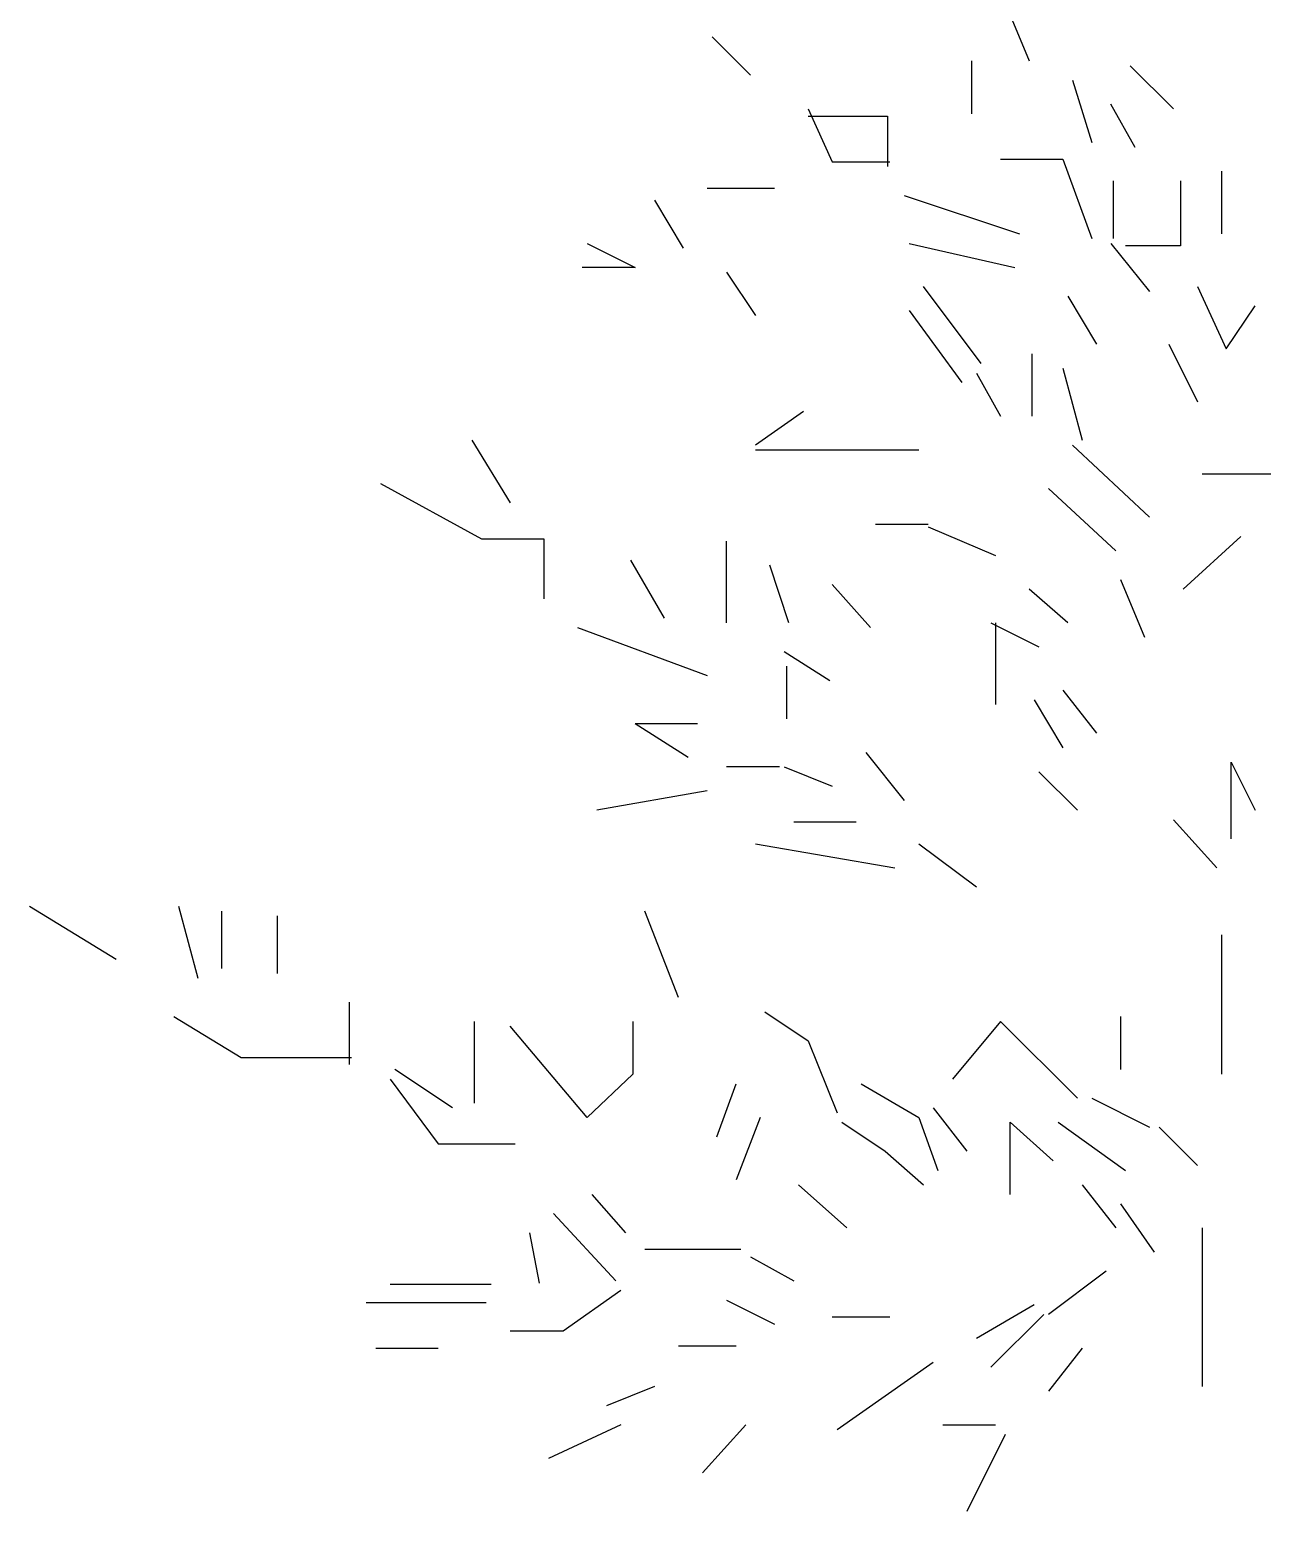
# Model space of a CAD drawing. Header units: metres. Extents: x -3.9 to 3.3, y 0 to 12.9.
# Drawn here: x -2.256 to -0.755, y 7.524 to 9.33 of the extents above; entities that cross this region are included whole.
import ezdxf

# ---------------------------------------------------------------- set-up
doc = ezdxf.new("R2010")
doc.units = ezdxf.units.M
doc.header["$LTSCALE"] = 0.2

msp = doc.modelspace()

# ---------------------------------------------------------------- linework, layer by layer
at = {"linetype": 'Continuous'}
for p, q in [((-1.0622, 9.3472), (-1.0388, 9.2916)), ((-1.0622, 9.3472), (-1.0388, 9.2916)), ((-1.425, 9.3208), (-1.3782, 9.274)), ((-1.109, 9.2916), (-1.109, 9.2272)), ((-1.109, 9.2916), (-1.109, 9.2272)), ((-1.109, 9.2916), (-1.109, 9.2272)), ((-1.109, 9.2916), (-1.109, 9.2272)), ((-1.109, 9.2916), (-1.109, 9.2272)), ((-1.109, 9.2916), (-1.109, 9.2272)), ((-1.109, 9.2916), (-1.109, 9.2272)), ((-1.109, 9.2916), (-1.109, 9.2272)), ((-1.109, 9.2916), (-1.109, 9.2272)), ((-1.109, 9.2916), (-1.109, 9.2272)), ((-1.109, 9.2916), (-1.109, 9.2272)), ((-1.109, 9.2916), (-1.109, 9.2272)), ((-1.109, 9.2916), (-1.109, 9.2272)), ((-1.109, 9.2916), (-1.109, 9.2272)), ((-1.109, 9.2916), (-1.109, 9.2272)), ((-0.9159, 9.2857), (-0.8632, 9.2331)), ((-0.9159, 9.2857), (-0.8632, 9.2331)), ((-0.9159, 9.2857), (-0.8632, 9.2331)), ((-0.9159, 9.2857), (-0.8632, 9.2331)), ((-0.9159, 9.2857), (-0.8632, 9.2331)), ((-0.9159, 9.2857), (-0.8632, 9.2331)), ((-0.9159, 9.2857), (-0.8632, 9.2331)), ((-0.9159, 9.2857), (-0.8632, 9.2331)), ((-0.9159, 9.2857), (-0.8632, 9.2331)), ((-0.9861, 9.2682), (-0.9627, 9.1921)), ((-0.9861, 9.2682), (-0.9627, 9.1921)), ((-0.9861, 9.2682), (-0.9627, 9.1921)), ((-1.3079, 9.2331), (-1.2787, 9.1687)), ((-1.3079, 9.2331), (-1.2787, 9.1687)), ((-1.3079, 9.2331), (-1.2787, 9.1687)), ((-1.3079, 9.2331), (-1.2787, 9.1687)), ((-1.3079, 9.2331), (-1.2787, 9.1687)), ((-1.3079, 9.2331), (-1.2787, 9.1687)), ((-1.3079, 9.2331), (-1.2787, 9.1687)), ((-1.3079, 9.2331), (-1.2787, 9.1687)), ((-1.3079, 9.2331), (-1.2787, 9.1687)), ((-1.3079, 9.2331), (-1.2787, 9.1687)), ((-1.3079, 9.2331), (-1.2787, 9.1687)), ((-1.3079, 9.2331), (-1.2787, 9.1687)), ((-1.3079, 9.2331), (-1.2787, 9.1687)), ((-0.91, 9.1862), (-0.9393, 9.2389)), ((-0.91, 9.1862), (-0.9393, 9.2389)), ((-0.91, 9.1862), (-0.9393, 9.2389)), ((-0.91, 9.1862), (-0.9393, 9.2389)), ((-1.3079, 9.2243), (-1.2114, 9.2243)), ((-1.3079, 9.2243), (-1.2114, 9.2243)), ((-1.3079, 9.2243), (-1.2114, 9.2243)), ((-1.3079, 9.2243), (-1.2114, 9.2243)), ((-1.3079, 9.2243), (-1.2114, 9.2243)), ((-1.3079, 9.2243), (-1.2114, 9.2243)), ((-1.3079, 9.2243), (-1.2114, 9.2243)), ((-1.3079, 9.2243), (-1.2114, 9.2243)), ((-1.3079, 9.2243), (-1.2114, 9.2243)), ((-1.3079, 9.2243), (-1.2114, 9.2243)), ((-1.3079, 9.2243), (-1.2114, 9.2243)), ((-1.3079, 9.2243), (-1.2114, 9.2243)), ((-1.2114, 9.2243), (-1.2114, 9.1628)), ((-1.2114, 9.2243), (-1.2114, 9.1628)), ((-1.2114, 9.2243), (-1.2114, 9.1628)), ((-1.2114, 9.2243), (-1.2114, 9.1628)), ((-1.2114, 9.2243), (-1.2114, 9.1628)), ((-1.2114, 9.2243), (-1.2114, 9.1628)), ((-1.2114, 9.2243), (-1.2114, 9.1628)), ((-1.2114, 9.2243), (-1.2114, 9.1628)), ((-1.2114, 9.2243), (-1.2114, 9.1628)), ((-1.2114, 9.2243), (-1.2114, 9.1628)), ((-1.2114, 9.2243), (-1.2114, 9.1628)), ((-1.2114, 9.2243), (-1.2114, 9.1628)), ((-1.0739, 9.1716), (-0.9978, 9.1716)), ((-1.0739, 9.1716), (-0.9978, 9.1716)), ((-1.0739, 9.1716), (-0.9978, 9.1716)), ((-1.0739, 9.1716), (-0.9978, 9.1716)), ((-1.0739, 9.1716), (-0.9978, 9.1716)), ((-1.0739, 9.1716), (-0.9978, 9.1716)), ((-1.0739, 9.1716), (-0.9978, 9.1716)), ((-1.0739, 9.1716), (-0.9978, 9.1716)), ((-1.0739, 9.1716), (-0.9978, 9.1716)), ((-0.9978, 9.1716), (-0.9627, 9.0751)), ((-0.9978, 9.1716), (-0.9627, 9.0751)), ((-0.9978, 9.1716), (-0.9627, 9.0751)), ((-0.9978, 9.1716), (-0.9627, 9.0751)), ((-0.9978, 9.1716), (-0.9627, 9.0751)), ((-0.9978, 9.1716), (-0.9627, 9.0751)), ((-0.9978, 9.1716), (-0.9627, 9.0751)), ((-0.9978, 9.1716), (-0.9627, 9.0751)), ((-0.9978, 9.1716), (-0.9627, 9.0751)), ((-1.2787, 9.1687), (-1.2085, 9.1687)), ((-1.2787, 9.1687), (-1.2085, 9.1687)), ((-1.2787, 9.1687), (-1.2085, 9.1687)), ((-1.2787, 9.1687), (-1.2085, 9.1687)), ((-1.2787, 9.1687), (-1.2085, 9.1687)), ((-1.2787, 9.1687), (-1.2085, 9.1687)), ((-1.2787, 9.1687), (-1.2085, 9.1687)), ((-1.2787, 9.1687), (-1.2085, 9.1687)), ((-1.2787, 9.1687), (-1.2085, 9.1687)), ((-1.2787, 9.1687), (-1.2085, 9.1687)), ((-1.2787, 9.1687), (-1.2085, 9.1687)), ((-1.2787, 9.1687), (-1.2085, 9.1687)), ((-1.2787, 9.1687), (-1.2085, 9.1687)), ((-0.8047, 9.157), (-0.8047, 9.0809)), ((-1.4309, 9.1365), (-1.3489, 9.1365)), ((-1.4309, 9.1365), (-1.3489, 9.1365)), ((-1.4309, 9.1365), (-1.3489, 9.1365)), ((-0.9364, 9.1453), (-0.9364, 9.0751)), ((-0.9364, 9.1453), (-0.9364, 9.0751)), ((-0.9364, 9.1453), (-0.9364, 9.0751)), ((-0.9364, 9.1453), (-0.9364, 9.0751)), ((-0.9364, 9.1453), (-0.9364, 9.0751)), ((-0.9364, 9.1453), (-0.9364, 9.0751)), ((-0.9364, 9.1453), (-0.9364, 9.0751)), ((-0.9364, 9.1453), (-0.9364, 9.0751)), ((-0.9364, 9.1453), (-0.9364, 9.0751)), ((-0.9364, 9.1453), (-0.9364, 9.0751)), ((-0.9364, 9.1453), (-0.9364, 9.0751)), ((-0.9364, 9.1453), (-0.9364, 9.0751)), ((-0.9364, 9.1453), (-0.9364, 9.0751)), ((-0.9364, 9.1453), (-0.9364, 9.0751)), ((-0.9364, 9.1453), (-0.9364, 9.0751)), ((-0.8544, 9.1453), (-0.8544, 9.0663)), ((-0.8544, 9.1453), (-0.8544, 9.0663)), ((-1.4952, 9.1219), (-1.4601, 9.0633)), ((-1.4952, 9.1219), (-1.4601, 9.0633)), ((-1.4952, 9.1219), (-1.4601, 9.0633)), ((-1.1909, 9.1277), (-1.0505, 9.0809)), ((-1.1909, 9.1277), (-1.0505, 9.0809)), ((-1.1909, 9.1277), (-1.0505, 9.0809)), ((-1.1909, 9.1277), (-1.0505, 9.0809)), ((-1.1909, 9.1277), (-1.0505, 9.0809)), ((-1.1909, 9.1277), (-1.0505, 9.0809)), ((-1.5771, 9.0692), (-1.5186, 9.0399)), ((-1.5771, 9.0692), (-1.5186, 9.0399)), ((-1.5771, 9.0692), (-1.5186, 9.0399)), ((-1.5771, 9.0692), (-1.5186, 9.0399)), ((-1.5771, 9.0692), (-1.5186, 9.0399)), ((-1.5771, 9.0692), (-1.5186, 9.0399)), ((-1.5771, 9.0692), (-1.5186, 9.0399)), ((-1.5771, 9.0692), (-1.5186, 9.0399)), ((-1.5771, 9.0692), (-1.5186, 9.0399)), ((-1.5771, 9.0692), (-1.5186, 9.0399)), ((-1.5771, 9.0692), (-1.5186, 9.0399)), ((-1.5771, 9.0692), (-1.5186, 9.0399)), ((-1.5771, 9.0692), (-1.5186, 9.0399)), ((-1.1851, 9.0692), (-1.0563, 9.0399)), ((-1.1851, 9.0692), (-1.0563, 9.0399)), ((-0.9393, 9.0692), (-0.8925, 9.0107)), ((-0.8544, 9.0663), (-0.9217, 9.0663)), ((-0.8544, 9.0663), (-0.9217, 9.0663)), ((-1.5186, 9.0399), (-1.583, 9.0399)), ((-1.5186, 9.0399), (-1.583, 9.0399)), ((-1.5186, 9.0399), (-1.583, 9.0399)), ((-1.5186, 9.0399), (-1.583, 9.0399)), ((-1.5186, 9.0399), (-1.583, 9.0399)), ((-1.5186, 9.0399), (-1.583, 9.0399)), ((-1.5186, 9.0399), (-1.583, 9.0399)), ((-1.5186, 9.0399), (-1.583, 9.0399)), ((-1.5186, 9.0399), (-1.583, 9.0399)), ((-1.5186, 9.0399), (-1.583, 9.0399)), ((-1.5186, 9.0399), (-1.583, 9.0399)), ((-1.5186, 9.0399), (-1.583, 9.0399)), ((-1.5186, 9.0399), (-1.583, 9.0399)), ((-1.4074, 9.0341), (-1.3723, 8.9814)), ((-1.4074, 9.0341), (-1.3723, 8.9814)), ((-1.4074, 9.0341), (-1.3723, 8.9814)), ((-1.4074, 9.0341), (-1.3723, 8.9814)), ((-1.0973, 8.9229), (-1.1675, 9.0165)), ((-1.0973, 8.9229), (-1.1675, 9.0165)), ((-1.0973, 8.9229), (-1.1675, 9.0165)), ((-1.0973, 8.9229), (-1.1675, 9.0165)), ((-1.0973, 8.9229), (-1.1675, 9.0165)), ((-1.0973, 8.9229), (-1.1675, 9.0165)), ((-1.0973, 8.9229), (-1.1675, 9.0165)), ((-1.0973, 8.9229), (-1.1675, 9.0165)), ((-1.0973, 8.9229), (-1.1675, 9.0165)), ((-1.0973, 8.9229), (-1.1675, 9.0165)), ((-1.0973, 8.9229), (-1.1675, 9.0165)), ((-1.0973, 8.9229), (-1.1675, 9.0165)), ((-1.0973, 8.9229), (-1.1675, 9.0165)), ((-1.0973, 8.9229), (-1.1675, 9.0165)), ((-1.0973, 8.9229), (-1.1675, 9.0165)), ((-1.0973, 8.9229), (-1.1675, 9.0165)), ((-0.8339, 9.0165), (-0.7988, 8.9405)), ((-0.8339, 9.0165), (-0.7988, 8.9405)), ((-0.8339, 9.0165), (-0.7988, 8.9405)), ((-0.8339, 9.0165), (-0.7988, 8.9405)), ((-0.8339, 9.0165), (-0.7988, 8.9405)), ((-0.8339, 9.0165), (-0.7988, 8.9405)), ((-0.8339, 9.0165), (-0.7988, 8.9405)), ((-0.8339, 9.0165), (-0.7988, 8.9405)), ((-0.8339, 9.0165), (-0.7988, 8.9405)), ((-0.8339, 9.0165), (-0.7988, 8.9405)), ((-0.8339, 9.0165), (-0.7988, 8.9405)), ((-0.8339, 9.0165), (-0.7988, 8.9405)), ((-0.8339, 9.0165), (-0.7988, 8.9405)), ((-0.8339, 9.0165), (-0.7988, 8.9405)), ((-0.8339, 9.0165), (-0.7988, 8.9405)), ((-0.8339, 9.0165), (-0.7988, 8.9405)), ((-0.8339, 9.0165), (-0.7988, 8.9405)), ((-0.9919, 9.0048), (-0.9568, 8.9463)), ((-0.9919, 9.0048), (-0.9568, 8.9463)), ((-0.9919, 9.0048), (-0.9568, 8.9463)), ((-0.9919, 9.0048), (-0.9568, 8.9463)), ((-0.9919, 9.0048), (-0.9568, 8.9463)), ((-0.7988, 8.9405), (-0.7637, 8.9931)), ((-0.7988, 8.9405), (-0.7637, 8.9931)), ((-0.7988, 8.9405), (-0.7637, 8.9931)), ((-0.7988, 8.9405), (-0.7637, 8.9931)), ((-0.7988, 8.9405), (-0.7637, 8.9931)), ((-0.7988, 8.9405), (-0.7637, 8.9931)), ((-0.7988, 8.9405), (-0.7637, 8.9931)), ((-0.7988, 8.9405), (-0.7637, 8.9931)), ((-0.7988, 8.9405), (-0.7637, 8.9931)), ((-0.7988, 8.9405), (-0.7637, 8.9931)), ((-0.7988, 8.9405), (-0.7637, 8.9931)), ((-0.7988, 8.9405), (-0.7637, 8.9931)), ((-0.7988, 8.9405), (-0.7637, 8.9931)), ((-0.7988, 8.9405), (-0.7637, 8.9931)), ((-0.7988, 8.9405), (-0.7637, 8.9931)), ((-0.7988, 8.9405), (-0.7637, 8.9931)), ((-0.7988, 8.9405), (-0.7637, 8.9931)), ((-1.1851, 8.9873), (-1.1207, 8.8995)), ((-1.1851, 8.9873), (-1.1207, 8.8995)), ((-1.1851, 8.9873), (-1.1207, 8.8995)), ((-1.1851, 8.9873), (-1.1207, 8.8995)), ((-1.1851, 8.9873), (-1.1207, 8.8995)), ((-1.1851, 8.9873), (-1.1207, 8.8995)), ((-1.1851, 8.9873), (-1.1207, 8.8995)), ((-1.1851, 8.9873), (-1.1207, 8.8995)), ((-1.1851, 8.9873), (-1.1207, 8.8995)), ((-1.1851, 8.9873), (-1.1207, 8.8995)), ((-1.1851, 8.9873), (-1.1207, 8.8995)), ((-1.1851, 8.9873), (-1.1207, 8.8995)), ((-1.1851, 8.9873), (-1.1207, 8.8995)), ((-1.1851, 8.9873), (-1.1207, 8.8995)), ((-1.1851, 8.9873), (-1.1207, 8.8995)), ((-1.1851, 8.9873), (-1.1207, 8.8995)), ((-0.869, 8.9463), (-0.8339, 8.8761)), ((-0.869, 8.9463), (-0.8339, 8.8761)), ((-0.869, 8.9463), (-0.8339, 8.8761)), ((-1.0358, 8.9346), (-1.0358, 8.8585)), ((-1.0358, 8.9346), (-1.0358, 8.8585)), ((-1.0358, 8.9346), (-1.0358, 8.8585)), ((-1.0358, 8.9346), (-1.0358, 8.8585)), ((-1.0358, 8.9346), (-1.0358, 8.8585)), ((-1.0358, 8.9346), (-1.0358, 8.8585)), ((-1.0358, 8.9346), (-1.0358, 8.8585)), ((-1.1031, 8.9112), (-1.0739, 8.8585)), ((-1.1031, 8.9112), (-1.0739, 8.8585)), ((-1.1031, 8.9112), (-1.0739, 8.8585)), ((-1.1031, 8.9112), (-1.0739, 8.8585)), ((-0.9978, 8.917), (-0.9744, 8.8293)), ((-0.9978, 8.917), (-0.9744, 8.8293)), ((-0.9978, 8.917), (-0.9744, 8.8293)), ((-0.9978, 8.917), (-0.9744, 8.8293)), ((-0.9978, 8.917), (-0.9744, 8.8293)), ((-1.3138, 8.8644), (-1.3723, 8.8234)), ((-1.3138, 8.8644), (-1.3723, 8.8234)), ((-1.3138, 8.8644), (-1.3723, 8.8234)), ((-1.3138, 8.8644), (-1.3723, 8.8234)), ((-1.3138, 8.8644), (-1.3723, 8.8234)), ((-1.7176, 8.8293), (-1.6708, 8.7532)), ((-1.7176, 8.8293), (-1.6708, 8.7532)), ((-1.7176, 8.8293), (-1.6708, 8.7532)), ((-1.7176, 8.8293), (-1.6708, 8.7532)), ((-1.7176, 8.8293), (-1.6708, 8.7532)), ((-1.7176, 8.8293), (-1.6708, 8.7532)), ((-1.7176, 8.8293), (-1.6708, 8.7532)), ((-1.3723, 8.8176), (-1.1734, 8.8176)), ((-1.3723, 8.8176), (-1.1734, 8.8176)), ((-1.3723, 8.8176), (-1.1734, 8.8176)), ((-0.9861, 8.8234), (-0.8925, 8.7356)), ((-0.9861, 8.8234), (-0.8925, 8.7356)), ((-0.9861, 8.8234), (-0.8925, 8.7356)), ((-0.9861, 8.8234), (-0.8925, 8.7356)), ((-0.9861, 8.8234), (-0.8925, 8.7356)), ((-0.9861, 8.8234), (-0.8925, 8.7356)), ((-0.9861, 8.8234), (-0.8925, 8.7356)), ((-1.8288, 8.7766), (-1.7059, 8.7093)), ((-1.8288, 8.7766), (-1.7059, 8.7093)), ((-1.8288, 8.7766), (-1.7059, 8.7093)), ((-1.8288, 8.7766), (-1.7059, 8.7093)), ((-1.8288, 8.7766), (-1.7059, 8.7093)), ((-1.8288, 8.7766), (-1.7059, 8.7093)), ((-1.8288, 8.7766), (-1.7059, 8.7093)), ((-1.8288, 8.7766), (-1.7059, 8.7093)), ((-0.8281, 8.7883), (-0.7344, 8.7883)), ((-0.8281, 8.7883), (-0.7344, 8.7883)), ((-0.8281, 8.7883), (-0.7344, 8.7883)), ((-1.0153, 8.7707), (-0.9334, 8.6947)), ((-1.1617, 8.7268), (-1.226, 8.7268)), ((-1.1617, 8.7268), (-1.226, 8.7268)), ((-1.1617, 8.7239), (-1.0797, 8.6888)), ((-1.1617, 8.7239), (-1.0797, 8.6888)), ((-1.7059, 8.7093), (-1.6298, 8.7093)), ((-1.7059, 8.7093), (-1.6298, 8.7093)), ((-1.7059, 8.7093), (-1.6298, 8.7093)), ((-1.7059, 8.7093), (-1.6298, 8.7093)), ((-1.7059, 8.7093), (-1.6298, 8.7093)), ((-1.7059, 8.7093), (-1.6298, 8.7093)), ((-1.7059, 8.7093), (-1.6298, 8.7093)), ((-1.7059, 8.7093), (-1.6298, 8.7093)), ((-1.6298, 8.7093), (-1.6298, 8.6361)), ((-1.6298, 8.7093), (-1.6298, 8.6361)), ((-1.6298, 8.7093), (-1.6298, 8.6361)), ((-1.6298, 8.7093), (-1.6298, 8.6361)), ((-1.6298, 8.7093), (-1.6298, 8.6361)), ((-1.6298, 8.7093), (-1.6298, 8.6361)), ((-1.6298, 8.7093), (-1.6298, 8.6361)), ((-1.6298, 8.7093), (-1.6298, 8.6361)), ((-1.4074, 8.6069), (-1.4074, 8.7064)), ((-1.4074, 8.6069), (-1.4074, 8.7064)), ((-1.4074, 8.6069), (-1.4074, 8.7064)), ((-1.4074, 8.6069), (-1.4074, 8.7064)), ((-1.4074, 8.6069), (-1.4074, 8.7064)), ((-0.7813, 8.7122), (-0.8515, 8.6478)), ((-0.7813, 8.7122), (-0.8515, 8.6478)), ((-0.7813, 8.7122), (-0.8515, 8.6478)), ((-1.5245, 8.683), (-1.4835, 8.6127)), ((-1.5245, 8.683), (-1.4835, 8.6127)), ((-1.5245, 8.683), (-1.4835, 8.6127)), ((-1.5245, 8.683), (-1.4835, 8.6127)), ((-1.3314, 8.6069), (-1.3548, 8.6771)), ((-1.3314, 8.6069), (-1.3548, 8.6771)), ((-1.3314, 8.6069), (-1.3548, 8.6771)), ((-1.3314, 8.6069), (-1.3548, 8.6771)), ((-1.2787, 8.6537), (-1.2319, 8.601)), ((-1.2787, 8.6537), (-1.2319, 8.601)), ((-1.2787, 8.6537), (-1.2319, 8.601)), ((-1.2787, 8.6537), (-1.2319, 8.601)), ((-1.2787, 8.6537), (-1.2319, 8.601)), ((-1.2787, 8.6537), (-1.2319, 8.601)), ((-1.2787, 8.6537), (-1.2319, 8.601)), ((-1.2787, 8.6537), (-1.2319, 8.601)), ((-1.2787, 8.6537), (-1.2319, 8.601)), ((-1.2787, 8.6537), (-1.2319, 8.601)), ((-1.2787, 8.6537), (-1.2319, 8.601)), ((-1.2787, 8.6537), (-1.2319, 8.601)), ((-1.2787, 8.6537), (-1.2319, 8.601)), ((-1.2787, 8.6537), (-1.2319, 8.601)), ((-1.2787, 8.6537), (-1.2319, 8.601)), ((-1.2787, 8.6537), (-1.2319, 8.601)), ((-0.9919, 8.6069), (-1.0388, 8.6478)), ((-0.9919, 8.6069), (-1.0388, 8.6478)), ((-0.9919, 8.6069), (-1.0388, 8.6478)), ((-0.9919, 8.6069), (-1.0388, 8.6478)), ((-0.9919, 8.6069), (-1.0388, 8.6478)), ((-0.9919, 8.6069), (-1.0388, 8.6478)), ((-0.9919, 8.6069), (-1.0388, 8.6478)), ((-0.9919, 8.6069), (-1.0388, 8.6478)), ((-0.9919, 8.6069), (-1.0388, 8.6478)), ((-0.9919, 8.6069), (-1.0388, 8.6478)), ((-0.9276, 8.6595), (-0.8983, 8.5893)), ((-0.9276, 8.6595), (-0.8983, 8.5893)), ((-1.5889, 8.601), (-1.4309, 8.5425)), ((-1.5889, 8.601), (-1.4309, 8.5425)), ((-1.5889, 8.601), (-1.4309, 8.5425)), ((-1.5889, 8.601), (-1.4309, 8.5425)), ((-1.0856, 8.6069), (-1.027, 8.5776)), ((-1.0856, 8.6069), (-1.027, 8.5776)), ((-1.0856, 8.6069), (-1.027, 8.5776)), ((-1.0856, 8.6069), (-1.027, 8.5776)), ((-1.0856, 8.6069), (-1.027, 8.5776)), ((-1.0856, 8.6069), (-1.027, 8.5776)), ((-1.0856, 8.6069), (-1.027, 8.5776)), ((-1.0856, 8.6069), (-1.027, 8.5776)), ((-1.0797, 8.6069), (-1.0797, 8.5074)), ((-1.3372, 8.5718), (-1.2816, 8.5366)), ((-1.3372, 8.5718), (-1.2816, 8.5366)), ((-1.3372, 8.5718), (-1.2816, 8.5366)), ((-1.3372, 8.5718), (-1.2816, 8.5366)), ((-1.3372, 8.5718), (-1.2816, 8.5366)), ((-1.3372, 8.5718), (-1.2816, 8.5366)), ((-1.3372, 8.5718), (-1.2816, 8.5366)), ((-1.3372, 8.5718), (-1.2816, 8.5366)), ((-1.3372, 8.5718), (-1.2816, 8.5366)), ((-1.3372, 8.5718), (-1.2816, 8.5366)), ((-1.3343, 8.5542), (-1.3343, 8.4898)), ((-1.3343, 8.5542), (-1.3343, 8.4898)), ((-0.9978, 8.5249), (-0.9568, 8.4723)), ((-0.9978, 8.5249), (-0.9568, 8.4723)), ((-0.9978, 8.5249), (-0.9568, 8.4723)), ((-0.9978, 8.5249), (-0.9568, 8.4723)), ((-0.9978, 8.5249), (-0.9568, 8.4723)), ((-0.9978, 8.5249), (-0.9568, 8.4723)), ((-1.0329, 8.5132), (-0.9978, 8.4547)), ((-1.0329, 8.5132), (-0.9978, 8.4547)), ((-1.5186, 8.484), (-1.4426, 8.484)), ((-1.5186, 8.484), (-1.4426, 8.484)), ((-1.5186, 8.484), (-1.4426, 8.484)), ((-1.5186, 8.484), (-1.4426, 8.484)), ((-1.5186, 8.484), (-1.4426, 8.484)), ((-1.5186, 8.484), (-1.4426, 8.484)), ((-1.5186, 8.484), (-1.4426, 8.484)), ((-1.5186, 8.484), (-1.4426, 8.484)), ((-1.5186, 8.484), (-1.4426, 8.484)), ((-1.5186, 8.484), (-1.4426, 8.484)), ((-1.5186, 8.484), (-1.4426, 8.484)), ((-1.5186, 8.484), (-1.4426, 8.484)), ((-1.5186, 8.484), (-1.4543, 8.443)), ((-1.5186, 8.484), (-1.4543, 8.443)), ((-1.3431, 8.4313), (-1.4074, 8.4313)), ((-1.3372, 8.4313), (-1.2787, 8.4079)), ((-1.3372, 8.4313), (-1.2787, 8.4079)), ((-1.3372, 8.4313), (-1.2787, 8.4079)), ((-1.3372, 8.4313), (-1.2787, 8.4079)), ((-1.3372, 8.4313), (-1.2787, 8.4079)), ((-1.3372, 8.4313), (-1.2787, 8.4079)), ((-1.2377, 8.4489), (-1.1909, 8.3903)), ((-0.793, 8.3435), (-0.793, 8.4372)), ((-0.793, 8.4372), (-0.7637, 8.3786)), ((-0.793, 8.3435), (-0.793, 8.4372)), ((-0.793, 8.3435), (-0.793, 8.4372)), ((-0.793, 8.3435), (-0.793, 8.4372)), ((-0.793, 8.3435), (-0.793, 8.4372)), ((-0.793, 8.3435), (-0.793, 8.4372)), ((-0.793, 8.3435), (-0.793, 8.4372)), ((-0.793, 8.3435), (-0.793, 8.4372)), ((-0.793, 8.3435), (-0.793, 8.4372)), ((-0.793, 8.3435), (-0.793, 8.4372)), ((-0.793, 8.3435), (-0.793, 8.4372)), ((-0.793, 8.3435), (-0.793, 8.4372)), ((-0.793, 8.3435), (-0.793, 8.4372)), ((-0.793, 8.3435), (-0.793, 8.4372)), ((-1.027, 8.4255), (-0.9802, 8.3786)), ((-1.027, 8.4255), (-0.9802, 8.3786)), ((-1.027, 8.4255), (-0.9802, 8.3786)), ((-1.027, 8.4255), (-0.9802, 8.3786)), ((-1.027, 8.4255), (-0.9802, 8.3786)), ((-1.027, 8.4255), (-0.9802, 8.3786)), ((-1.027, 8.4255), (-0.9802, 8.3786)), ((-1.027, 8.4255), (-0.9802, 8.3786)), ((-1.027, 8.4255), (-0.9802, 8.3786)), ((-1.027, 8.4255), (-0.9802, 8.3786)), ((-1.4309, 8.402), (-1.5654, 8.3786)), ((-1.2494, 8.364), (-1.3255, 8.364)), ((-1.2494, 8.364), (-1.3255, 8.364)), ((-1.2494, 8.364), (-1.3255, 8.364)), ((-1.2494, 8.364), (-1.3255, 8.364)), ((-1.2494, 8.364), (-1.3255, 8.364)), ((-1.2494, 8.364), (-1.3255, 8.364)), ((-0.8632, 8.3669), (-0.8105, 8.3084)), ((-0.8632, 8.3669), (-0.8105, 8.3084)), ((-0.8632, 8.3669), (-0.8105, 8.3084)), ((-0.8632, 8.3669), (-0.8105, 8.3084)), ((-0.8632, 8.3669), (-0.8105, 8.3084)), ((-0.8632, 8.3669), (-0.8105, 8.3084)), ((-0.8632, 8.3669), (-0.8105, 8.3084)), ((-0.8632, 8.3669), (-0.8105, 8.3084)), ((-0.8632, 8.3669), (-0.8105, 8.3084)), ((-0.8632, 8.3669), (-0.8105, 8.3084)), ((-0.8632, 8.3669), (-0.8105, 8.3084)), ((-0.8632, 8.3669), (-0.8105, 8.3084)), ((-0.8632, 8.3669), (-0.8105, 8.3084)), ((-0.8632, 8.3669), (-0.8105, 8.3084)), ((-1.3723, 8.3377), (-1.2026, 8.3084)), ((-1.3723, 8.3377), (-1.2026, 8.3084)), ((-1.3723, 8.3377), (-1.2026, 8.3084)), ((-1.3723, 8.3377), (-1.2026, 8.3084)), ((-1.3723, 8.3377), (-1.2026, 8.3084)), ((-1.3723, 8.3377), (-1.2026, 8.3084)), ((-1.1734, 8.3377), (-1.1031, 8.285)), ((-1.1734, 8.3377), (-1.1031, 8.285)), ((-1.1734, 8.3377), (-1.1031, 8.285)), ((-1.1734, 8.3377), (-1.1031, 8.285)), ((-1.1734, 8.3377), (-1.1031, 8.285)), ((-1.1734, 8.3377), (-1.1031, 8.285)), ((-2.256, 8.2616), (-2.1507, 8.1972)), ((-2.256, 8.2616), (-2.1507, 8.1972)), ((-2.256, 8.2616), (-2.1507, 8.1972)), ((-2.256, 8.2616), (-2.1507, 8.1972)), ((-2.256, 8.2616), (-2.1507, 8.1972)), ((-2.256, 8.2616), (-2.1507, 8.1972)), ((-2.256, 8.2616), (-2.1507, 8.1972)), ((-2.256, 8.2616), (-2.1507, 8.1972)), ((-2.256, 8.2616), (-2.1507, 8.1972)), ((-2.256, 8.2616), (-2.1507, 8.1972)), ((-2.256, 8.2616), (-2.1507, 8.1972)), ((-2.0746, 8.2616), (-2.0512, 8.1738)), ((-2.0746, 8.2616), (-2.0512, 8.1738)), ((-2.0746, 8.2616), (-2.0512, 8.1738)), ((-2.0746, 8.2616), (-2.0512, 8.1738)), ((-2.0746, 8.2616), (-2.0512, 8.1738)), ((-2.0219, 8.1855), (-2.0219, 8.2557)), ((-2.0219, 8.1855), (-2.0219, 8.2557)), ((-2.0219, 8.1855), (-2.0219, 8.2557)), ((-2.0219, 8.1855), (-2.0219, 8.2557)), ((-2.0219, 8.1855), (-2.0219, 8.2557)), ((-1.466, 8.1504), (-1.5069, 8.2557)), ((-1.466, 8.1504), (-1.5069, 8.2557)), ((-1.466, 8.1504), (-1.5069, 8.2557)), ((-1.466, 8.1504), (-1.5069, 8.2557)), ((-1.466, 8.1504), (-1.5069, 8.2557)), ((-1.9546, 8.2499), (-1.9546, 8.1797)), ((-0.8047, 8.2265), (-0.8047, 8.0568)), ((-0.8047, 8.2265), (-0.8047, 8.0568)), ((-0.8047, 8.2265), (-0.8047, 8.0568)), ((-0.8047, 8.2265), (-0.8047, 8.0568)), ((-0.8047, 8.2265), (-0.8047, 8.0568)), ((-1.8668, 8.1446), (-1.8668, 8.0685)), ((-1.8668, 8.1446), (-1.8668, 8.0685)), ((-1.8668, 8.1446), (-1.8668, 8.0685)), ((-1.8668, 8.1446), (-1.8668, 8.0685)), ((-1.8668, 8.1446), (-1.8668, 8.0685)), ((-1.8668, 8.1446), (-1.8668, 8.0685)), ((-1.8668, 8.1446), (-1.8668, 8.0685)), ((-1.8668, 8.1446), (-1.8668, 8.0685)), ((-1.8668, 8.1446), (-1.8668, 8.0685)), ((-1.8668, 8.1446), (-1.8668, 8.0685)), ((-1.8668, 8.1446), (-1.8668, 8.0685)), ((-1.8668, 8.1446), (-1.8668, 8.0685)), ((-1.8668, 8.1446), (-1.8668, 8.0685)), ((-1.8668, 8.1446), (-1.8668, 8.0685)), ((-1.8668, 8.1446), (-1.8668, 8.0685)), ((-1.8668, 8.1446), (-1.8668, 8.0685)), ((-1.8668, 8.1446), (-1.8668, 8.0685)), ((-1.8668, 8.1446), (-1.8668, 8.0685)), ((-1.8668, 8.1446), (-1.8668, 8.0685)), ((-1.8668, 8.1446), (-1.8668, 8.0685)), ((-1.8668, 8.1446), (-1.8668, 8.0685)), ((-2.0804, 8.127), (-1.9985, 8.0773)), ((-1.3606, 8.1329), (-1.3079, 8.0977)), ((-0.9276, 8.127), (-0.9276, 8.0626)), ((-0.9276, 8.127), (-0.9276, 8.0626)), ((-0.9276, 8.127), (-0.9276, 8.0626)), ((-1.7147, 8.1211), (-1.7147, 8.0217)), ((-1.7147, 8.1211), (-1.7147, 8.0217)), ((-1.7147, 8.1211), (-1.7147, 8.0217)), ((-1.7147, 8.1211), (-1.7147, 8.0217)), ((-1.7147, 8.1211), (-1.7147, 8.0217)), ((-1.7147, 8.1211), (-1.7147, 8.0217)), ((-1.7147, 8.1211), (-1.7147, 8.0217)), ((-1.7147, 8.1211), (-1.7147, 8.0217)), ((-1.7147, 8.1211), (-1.7147, 8.0217)), ((-1.7147, 8.1211), (-1.7147, 8.0217)), ((-1.7147, 8.1211), (-1.7147, 8.0217)), ((-1.7147, 8.1211), (-1.7147, 8.0217)), ((-1.5771, 8.0041), (-1.6708, 8.1153)), ((-1.5771, 8.0041), (-1.6708, 8.1153)), ((-1.5771, 8.0041), (-1.6708, 8.1153)), ((-1.5771, 8.0041), (-1.6708, 8.1153)), ((-1.5771, 8.0041), (-1.6708, 8.1153)), ((-1.5771, 8.0041), (-1.6708, 8.1153)), ((-1.5771, 8.0041), (-1.6708, 8.1153)), ((-1.5771, 8.0041), (-1.6708, 8.1153)), ((-1.5771, 8.0041), (-1.6708, 8.1153)), ((-1.5771, 8.0041), (-1.6708, 8.1153)), ((-1.5771, 8.0041), (-1.6708, 8.1153)), ((-1.5771, 8.0041), (-1.6708, 8.1153)), ((-1.5216, 8.1211), (-1.5216, 8.0568)), ((-1.5216, 8.1211), (-1.5216, 8.0568)), ((-1.5216, 8.1211), (-1.5216, 8.0568)), ((-1.5216, 8.1211), (-1.5216, 8.0568)), ((-1.5216, 8.1211), (-1.5216, 8.0568)), ((-1.5216, 8.1211), (-1.5216, 8.0568)), ((-1.5216, 8.1211), (-1.5216, 8.0568)), ((-1.5216, 8.1211), (-1.5216, 8.0568)), ((-1.5216, 8.1211), (-1.5216, 8.0568)), ((-1.5216, 8.1211), (-1.5216, 8.0568)), ((-1.5216, 8.1211), (-1.5216, 8.0568)), ((-1.5216, 8.1211), (-1.5216, 8.0568)), ((-1.0739, 8.1211), (-1.1324, 8.0509)), ((-1.0739, 8.1211), (-1.1324, 8.0509)), ((-1.0739, 8.1211), (-1.1324, 8.0509)), ((-1.0739, 8.1211), (-1.1324, 8.0509)), ((-1.0739, 8.1211), (-1.1324, 8.0509)), ((-1.0739, 8.1211), (-1.1324, 8.0509)), ((-1.0739, 8.1211), (-1.1324, 8.0509)), ((-1.0739, 8.1211), (-1.1324, 8.0509)), ((-1.0739, 8.1211), (-1.1324, 8.0509)), ((-1.0739, 8.1211), (-1.1324, 8.0509)), ((-1.0739, 8.1211), (-1.1324, 8.0509)), ((-1.0739, 8.1211), (-0.9802, 8.0275)), ((-1.0739, 8.1211), (-0.9802, 8.0275)), ((-1.0739, 8.1211), (-0.9802, 8.0275)), ((-1.0739, 8.1211), (-0.9802, 8.0275)), ((-1.3079, 8.0977), (-1.2728, 8.01)), ((-1.9985, 8.0773), (-1.8639, 8.0773)), ((-1.741, 8.0158), (-1.8112, 8.0626)), ((-1.741, 8.0158), (-1.8112, 8.0626)), ((-1.741, 8.0158), (-1.8112, 8.0626)), ((-1.741, 8.0158), (-1.8112, 8.0626)), ((-1.741, 8.0158), (-1.8112, 8.0626)), ((-1.741, 8.0158), (-1.8112, 8.0626)), ((-1.741, 8.0158), (-1.8112, 8.0626)), ((-1.741, 8.0158), (-1.8112, 8.0626)), ((-1.741, 8.0158), (-1.8112, 8.0626)), ((-1.741, 8.0158), (-1.8112, 8.0626)), ((-1.741, 8.0158), (-1.8112, 8.0626)), ((-1.741, 8.0158), (-1.8112, 8.0626)), ((-1.5216, 8.0568), (-1.5771, 8.0041)), ((-1.5216, 8.0568), (-1.5771, 8.0041)), ((-1.5216, 8.0568), (-1.5771, 8.0041)), ((-1.5216, 8.0568), (-1.5771, 8.0041)), ((-1.5216, 8.0568), (-1.5771, 8.0041)), ((-1.5216, 8.0568), (-1.5771, 8.0041)), ((-1.5216, 8.0568), (-1.5771, 8.0041)), ((-1.5216, 8.0568), (-1.5771, 8.0041)), ((-1.5216, 8.0568), (-1.5771, 8.0041)), ((-1.5216, 8.0568), (-1.5771, 8.0041)), ((-1.5216, 8.0568), (-1.5771, 8.0041)), ((-1.5216, 8.0568), (-1.5771, 8.0041)), ((-1.8171, 8.0509), (-1.7586, 7.9719)), ((-1.8171, 8.0509), (-1.7586, 7.9719)), ((-1.8171, 8.0509), (-1.7586, 7.9719)), ((-1.8171, 8.0509), (-1.7586, 7.9719)), ((-1.8171, 8.0509), (-1.7586, 7.9719)), ((-1.4192, 7.9807), (-1.3957, 8.0451)), ((-1.4192, 7.9807), (-1.3957, 8.0451)), ((-1.4192, 7.9807), (-1.3957, 8.0451)), ((-1.2436, 8.0451), (-1.1734, 8.0041)), ((-1.2436, 8.0451), (-1.1734, 8.0041)), ((-1.2436, 8.0451), (-1.1734, 8.0041)), ((-1.2436, 8.0451), (-1.1734, 8.0041)), ((-1.2436, 8.0451), (-1.1734, 8.0041)), ((-1.2436, 8.0451), (-1.1734, 8.0041)), ((-1.2436, 8.0451), (-1.1734, 8.0041)), ((-1.2436, 8.0451), (-1.1734, 8.0041)), ((-1.2436, 8.0451), (-1.1734, 8.0041)), ((-0.9627, 8.0275), (-0.8925, 7.9924)), ((-1.3665, 8.0041), (-1.3957, 7.928)), ((-1.3665, 8.0041), (-1.3957, 7.928)), ((-1.3665, 8.0041), (-1.3957, 7.928)), ((-1.267, 7.9983), (-1.2143, 7.9631)), ((-1.267, 7.9983), (-1.2143, 7.9631)), ((-1.267, 7.9983), (-1.2143, 7.9631)), ((-1.267, 7.9983), (-1.2143, 7.9631)), ((-1.267, 7.9983), (-1.2143, 7.9631)), ((-1.1734, 8.0041), (-1.15, 7.9397)), ((-1.1734, 8.0041), (-1.15, 7.9397)), ((-1.1734, 8.0041), (-1.15, 7.9397)), ((-1.1558, 8.0158), (-1.1148, 7.9631)), ((-1.1558, 8.0158), (-1.1148, 7.9631)), ((-1.1558, 8.0158), (-1.1148, 7.9631)), ((-1.0622, 7.9105), (-1.0622, 7.9983)), ((-1.0622, 7.9983), (-1.0095, 7.9514)), ((-1.0622, 7.9105), (-1.0622, 7.9983)), ((-1.0622, 7.9983), (-1.0095, 7.9514)), ((-1.0622, 7.9105), (-1.0622, 7.9983)), ((-1.0622, 7.9983), (-1.0095, 7.9514)), ((-1.0622, 7.9105), (-1.0622, 7.9983)), ((-1.0622, 7.9983), (-1.0095, 7.9514)), ((-1.0036, 7.9983), (-0.9217, 7.9397)), ((-1.0036, 7.9983), (-0.9217, 7.9397)), ((-1.0036, 7.9983), (-0.9217, 7.9397)), ((-1.0036, 7.9983), (-0.9217, 7.9397)), ((-1.0036, 7.9983), (-0.9217, 7.9397)), ((-0.8807, 7.9924), (-0.8339, 7.9456)), ((-0.8807, 7.9924), (-0.8339, 7.9456)), ((-0.8807, 7.9924), (-0.8339, 7.9456)), ((-1.7586, 7.9719), (-1.6649, 7.9719)), ((-1.7586, 7.9719), (-1.6649, 7.9719)), ((-1.7586, 7.9719), (-1.6649, 7.9719)), ((-1.7586, 7.9719), (-1.6649, 7.9719)), ((-1.7586, 7.9719), (-1.6649, 7.9719)), ((-1.2143, 7.9631), (-1.1675, 7.9222)), ((-1.2143, 7.9631), (-1.1675, 7.9222)), ((-1.2143, 7.9631), (-1.1675, 7.9222)), ((-1.2143, 7.9631), (-1.1675, 7.9222)), ((-1.2143, 7.9631), (-1.1675, 7.9222)), ((-1.5713, 7.9105), (-1.5303, 7.8636)), ((-1.5713, 7.9105), (-1.5303, 7.8636)), ((-1.5713, 7.9105), (-1.5303, 7.8636)), ((-1.3197, 7.9222), (-1.2611, 7.8695)), ((-0.9744, 7.9222), (-0.9334, 7.8695)), ((-0.9744, 7.9222), (-0.9334, 7.8695)), ((-0.9276, 7.8988), (-0.8866, 7.8402)), ((-1.6181, 7.8871), (-1.542, 7.8051)), ((-1.6181, 7.8871), (-1.542, 7.8051)), ((-1.6181, 7.8871), (-1.542, 7.8051)), ((-1.6181, 7.8871), (-1.542, 7.8051)), ((-1.6181, 7.8871), (-1.542, 7.8051)), ((-1.6181, 7.8871), (-1.542, 7.8051)), ((-1.6474, 7.8636), (-1.6357, 7.8022)), ((-0.8281, 7.8695), (-0.8281, 7.6764)), ((-1.3899, 7.8432), (-1.5069, 7.8432)), ((-1.3899, 7.8432), (-1.5069, 7.8432)), ((-1.3899, 7.8432), (-1.5069, 7.8432)), ((-1.3899, 7.8432), (-1.5069, 7.8432)), ((-1.3782, 7.8344), (-1.3255, 7.8051)), ((-1.6942, 7.8007), (-1.8171, 7.8007)), ((-0.9451, 7.8168), (-1.0153, 7.7642)), ((-0.9451, 7.8168), (-1.0153, 7.7642)), ((-0.9451, 7.8168), (-1.0153, 7.7642)), ((-1.5362, 7.7934), (-1.6064, 7.7437)), ((-1.5362, 7.7934), (-1.6064, 7.7437)), ((-1.5362, 7.7934), (-1.6064, 7.7437)), ((-1.5362, 7.7934), (-1.6064, 7.7437)), ((-1.4074, 7.7817), (-1.3489, 7.7525)), ((-1.4074, 7.7817), (-1.3489, 7.7525)), ((-1.4074, 7.7817), (-1.3489, 7.7525)), ((-1.4074, 7.7817), (-1.3489, 7.7525)), ((-1.8463, 7.7788), (-1.7001, 7.7788)), ((-1.8463, 7.7788), (-1.7001, 7.7788)), ((-1.0329, 7.7759), (-1.1031, 7.7349)), ((-1.0856, 7.6998), (-1.0212, 7.7642)), ((-1.2787, 7.7612), (-1.2085, 7.7612)), ((-1.2787, 7.7612), (-1.2085, 7.7612)), ((-1.2787, 7.7612), (-1.2085, 7.7612)), ((-1.2787, 7.7612), (-1.2085, 7.7612)), ((-1.2787, 7.7612), (-1.2085, 7.7612)), ((-1.2787, 7.7612), (-1.2085, 7.7612)), ((-1.2787, 7.7612), (-1.2085, 7.7612)), ((-1.2787, 7.7612), (-1.2085, 7.7612)), ((-1.2787, 7.7612), (-1.2085, 7.7612)), ((-1.2787, 7.7612), (-1.2085, 7.7612)), ((-1.2787, 7.7612), (-1.2085, 7.7612)), ((-1.2787, 7.7612), (-1.2085, 7.7612)), ((-1.6064, 7.7437), (-1.6708, 7.7437)), ((-1.6064, 7.7437), (-1.6708, 7.7437)), ((-1.6064, 7.7437), (-1.6708, 7.7437)), ((-1.6064, 7.7437), (-1.6708, 7.7437)), ((-1.8346, 7.7232), (-1.7586, 7.7232)), ((-1.8346, 7.7232), (-1.7586, 7.7232)), ((-1.8346, 7.7232), (-1.7586, 7.7232)), ((-1.8346, 7.7232), (-1.7586, 7.7232)), ((-1.8346, 7.7232), (-1.7586, 7.7232)), ((-1.8346, 7.7232), (-1.7586, 7.7232)), ((-1.8346, 7.7232), (-1.7586, 7.7232)), ((-1.8346, 7.7232), (-1.7586, 7.7232)), ((-1.466, 7.7261), (-1.3957, 7.7261)), ((-0.9744, 7.7232), (-1.0153, 7.6705)), ((-0.9744, 7.7232), (-1.0153, 7.6705)), ((-0.9744, 7.7232), (-1.0153, 7.6705)), ((-0.9744, 7.7232), (-1.0153, 7.6705)), ((-1.1558, 7.7056), (-1.2728, 7.6237)), ((-1.4952, 7.6764), (-1.5537, 7.653)), ((-1.4952, 7.6764), (-1.5537, 7.653)), ((-1.4952, 7.6764), (-1.5537, 7.653)), ((-1.4952, 7.6764), (-1.5537, 7.653)), ((-1.4952, 7.6764), (-1.5537, 7.653)), ((-1.5362, 7.6296), (-1.624, 7.5886)), ((-1.5362, 7.6296), (-1.624, 7.5886)), ((-1.5362, 7.6296), (-1.624, 7.5886)), ((-1.384, 7.6296), (-1.4367, 7.571)), ((-1.384, 7.6296), (-1.4367, 7.571)), ((-1.1441, 7.6296), (-1.0797, 7.6296)), ((-1.1441, 7.6296), (-1.0797, 7.6296)), ((-1.1441, 7.6296), (-1.0797, 7.6296)), ((-1.068, 7.6179), (-1.1148, 7.5242)), ((-1.068, 7.6179), (-1.1148, 7.5242))]:
    msp.add_line(p, q, dxfattribs=at)

doc.saveas('drawing.dxf')
